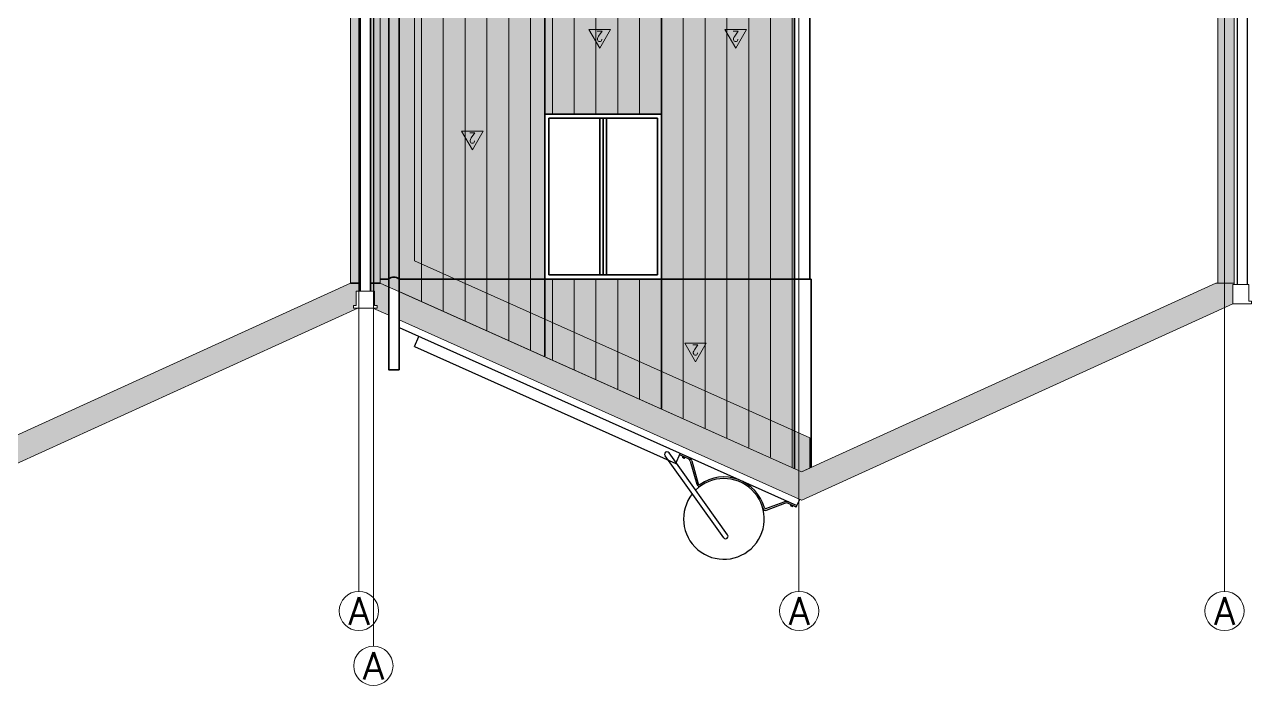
# Model space of a CAD drawing. Header units: metres. Extents: x -2 to 612, y -64 to 156.
# Drawn here: x 467.55 to 476.48, y -32.53 to -27.72 of the extents above; entities that cross this region are included whole.
import ezdxf
from ezdxf.enums import TextEntityAlignment as Align

# ---------------------------------------------------------------- set-up
doc = ezdxf.new("R2010")
doc.units = ezdxf.units.M
doc.header["$LTSCALE"] = 5
doc.header["$MEASUREMENT"] = 0
doc.layers.add('_AUX', color=210, linetype='Continuous', lineweight=18, plot=False)
for name, color, linetype, lineweight in [('A-ANNO-SYMB', 3, 'Continuous', 18), ('A-ANNO-TEXT', 3, 'Continuous', 18), ('A-ELEV-MBE1', 7, 'Continuous', 35), ('A-ELEV-MBE2', 4, 'Continuous', 25), ('A-ELEV-PATT', 8, 'Continuous', 18)]:
    doc.layers.add(name, color=color, linetype=linetype, lineweight=lineweight)
doc.styles.add('E-ROMANS', font='romans.shx', dxfattribs={"width": 0.8})

msp = doc.modelspace()

# ---------------------------------------------------------------- hatches: boundary and pattern name
at = {"layer": 'A-ELEV-PATT'}
h = msp.add_hatch(color=252, dxfattribs=at)
h.paths.add_polyline_path([(469.93843, -27.18432), (469.99703, -27.18432), (469.99703, -24.83432), (469.93843, -24.83432)])
h.paths.add_polyline_path([(470.07203, -29.60439), (470.14253, -29.60439), (470.14253, -27.18432), (470.14253, -24.83432), (470.07203, -24.83432)])
h.paths.add_polyline_path([(469.92644, -29.60439), (469.99703, -29.60439), (469.99703, -27.18432), (469.92644, -27.18432)])
h.paths.add_polyline_path([(470.28, -29.87189), (473.21055, -31.18341), (476.34851, -29.75472), (476.3485, -29.61472), (476.35851, -29.61472), (476.35851, -29.60439), (476.22499, -29.60439), (473.20989, -30.97714), (470.28, -29.66592)])
h.paths.add_polyline_path([(470.10055, -29.76611), (470.12055, -29.76611), (470.12055, -29.78611), (470.08833, -29.78611), (470.205, -29.83832), (470.205, -29.63235), (470.14253, -29.60439), (470.07203, -29.60439), (470.07203, -29.66232), (470.10055, -29.66232)])
h = msp.add_hatch(dxfattribs=at)
h.set_pattern_fill('DOTS', color=256, scale=0.03, angle=90, style=0)
h.set_pattern_definition([(270, (12.59811, -1e-14), (0.047625, -0.0238125), [0, -0.047625])])
h.paths.add_polyline_path([(470.39253, -24.83432), (470.14253, -24.83432), (470.14253, -29.60439), (473.20989, -30.97714), (473.26852, -30.95045), (473.26852, -30.72949), (470.39253, -29.44238)])
h = msp.add_hatch(color=256, dxfattribs=at)
h.paths.add_polyline_path([(472.19052, -26.99432), (472.19052, -27.18432), (473.15852, -27.18432), (473.15852, -24.83432), (472.19052, -24.83432), (472.19052, -25.98432)])
h.paths.add_polyline_path([(472.19052, -29.57432), (473.15852, -29.57432), (473.15852, -27.18432), (472.19052, -27.18432)])
h.paths.add_polyline_path([(472.19052, -30.51647), (473.15852, -30.94968), (473.15852, -29.57432), (472.19052, -29.57432)])
h.paths.add_polyline_path([(471.34053, -30.13606), (472.19052, -30.51647), (472.19052, -29.57432), (471.34053, -29.57432)])
h.paths.add_polyline_path([(471.34053, -30.13606), (471.34053, -29.57432), (470.28, -29.57432), (470.28, -29.66144)])
h.paths.add_polyline_path([(470.28, -29.57432), (471.34053, -29.57432), (471.34053, -27.43432), (470.28, -27.43432)])
h.paths.add_polyline_path([(471.34053, -28.37432), (472.19052, -28.37432), (472.19052, -27.43432), (471.34053, -27.43432)])
h.paths.add_polyline_path([(470.15253, -29.57432), (470.205, -29.57432), (470.205, -27.43432), (470.15253, -27.43432)])
h = msp.add_hatch(dxfattribs=at)
h.set_pattern_fill('LINE', color=256, scale=0.05, angle=270, style=0)
h.set_pattern_definition([(90, (12.60811, 0), (-0.15875, 5e-17), [])])
h.paths.add_polyline_path([(472.19052, -26.99432), (472.19052, -27.18432), (473.15852, -27.18432), (473.15852, -24.83432), (472.19052, -24.83432), (472.19052, -25.98432)])
h.paths.add_polyline_path([(472.19052, -29.57432), (473.15852, -29.57432), (473.15852, -27.18432), (472.19052, -27.18432)])
h.paths.add_polyline_path([(472.19052, -30.51647), (473.15852, -30.94968), (473.15852, -29.57432), (472.19052, -29.57432)])
h.paths.add_polyline_path([(471.34053, -30.13606), (472.19052, -30.51647), (472.19052, -29.57432), (471.34053, -29.57432)])
h.paths.add_polyline_path([(471.34053, -30.13606), (471.34053, -29.57432), (470.28, -29.57432), (470.28, -29.66144)])
h.paths.add_polyline_path([(470.28, -29.57432), (471.34053, -29.57432), (471.34053, -27.43432), (470.28, -27.43432)])
h.paths.add_polyline_path([(471.34053, -28.37432), (472.19052, -28.37432), (472.19052, -27.43432), (471.34053, -27.43432)])
h.paths.add_polyline_path([(470.15253, -29.57432), (470.205, -29.57432), (470.205, -27.43432), (470.15253, -27.43432)])
h = msp.add_hatch(color=252, dxfattribs=at)
h.paths.add_polyline_path([(476.23852, -29.60439), (476.35851, -29.60439), (476.35851, -27.18432), (476.23852, -27.18432)])
h.paths.add_polyline_path([(476.2265, -27.18432), (476.34663, -27.18432), (476.34663, -24.83432), (476.2265, -24.83432)])
msp.add_hatch(color=252, dxfattribs=at).paths.add_polyline_path([(466.91148, -31.18341), (469.98052, -29.78611), (469.9485, -29.78611), (469.9485, -29.76611), (469.9685, -29.76611), (469.9685, -29.66232), (469.99703, -29.66232), (469.99703, -29.60439), (469.92592, -29.60439), (466.91082, -30.97714), (463.98093, -29.66592), (463.98093, -29.87189)])

# ---------------------------------------------------------------- linework, layer by layer
at = {"layer": '_AUX'}
for points in [[(470.09611, -29.71069), (470.09611, -24.75326)], [(476.28805, -29.71069), (476.28805, -24.75326)], [(470.39253, -24.83432), (470.14253, -24.83432), (470.14253, -29.60439), (473.20989, -30.97714), (473.26852, -30.95045), (473.26852, -30.72949), (470.39253, -29.44238), (470.39253, -24.83432)]]:
    msp.add_lwpolyline(points, dxfattribs=at)
at = {"layer": 'A-ANNO-SYMB'}
for p, q in [((470.09325, -23.29345), (470.093, -32.24485)), ((469.98796, -23.64504), (469.98796, -31.84625)), ((473.18999, -31.84624), (473.18999, -23.64501)), ((476.287, -23.64503), (476.287, -31.84624)), ((469.92644, -27.18432), (469.92644, -29.60439)), ((470.14253, -29.60439), (470.14253, -27.18432)), ((476.23852, -27.18432), (476.23852, -29.60439)), ((476.35851, -29.61472), (476.35851, -27.18432))]:
    msp.add_line(p, q, dxfattribs=at)
for points in [[(469.92592, -29.60439), (466.91082, -30.97714)], [(470.14253, -29.60439), (470.205, -29.63235)], [(476.22499, -29.60439), (473.20989, -30.97714)], [(476.22499, -29.60439), (476.35851, -29.60439)], [(476.48351, -29.75472), (476.48351, -29.73472), (476.46351, -29.73472), (476.46351, -29.61472), (476.3485, -29.61472), (476.34851, -29.75472)], [(470.28, -29.66592), (473.20989, -30.97714)], [(469.98052, -29.78611), (466.91121, -31.18353)], [(470.08833, -29.78611), (470.205, -29.83832)], [(476.34851, -29.75472), (473.21028, -31.18353)], [(476.48351, -29.75472), (476.34851, -29.75472)], [(470.28, -29.87189), (473.21004, -31.18318)]]:
    msp.add_lwpolyline(points, dxfattribs=at)
msp.add_lwpolyline([(469.9485, -29.78611), (470.12055, -29.78611), (470.12055, -29.76611), (470.10055, -29.76611), (470.10055, -29.66232), (469.9685, -29.66232), (469.9685, -29.76611), (469.9485, -29.76611)], close=True, dxfattribs=at)
for centre in [(469.98796, -31.98928), (473.19156, -31.98926), (476.287, -31.98927), (470.093, -32.38788)]:
    msp.add_circle(centre, 0.14303, dxfattribs=at)
at = {"layer": 'A-ANNO-TEXT'}
for points in [[(471.74003, -27.89479), (471.81847, -27.75893), (471.66159, -27.75893)], [(472.73022, -27.89479), (472.80866, -27.75893), (472.65178, -27.75893)], [(470.81349, -28.63502), (470.89192, -28.49916), (470.73505, -28.49916)], [(472.43711, -30.1768), (472.51555, -30.04094), (472.35867, -30.04094)]]:
    msp.add_lwpolyline(points, close=True, dxfattribs=at)
at = {"layer": 'A-ELEV-MBE1'}
for p, q in [((473.15852, -27.18432), (473.15852, -30.95415)), ((473.26852, -29.57432), (473.26852, -27.18432)), ((472.19052, -29.57432), (472.19052, -27.38432)), ((471.34053, -29.57432), (471.34053, -27.43432)), ((471.34053, -28.37432), (472.19052, -28.37432)), ((471.37052, -28.40432), (472.16052, -28.40432)), ((471.37052, -28.40432), (471.37052, -29.54432)), ((471.74052, -29.54432), (471.74052, -28.40432)), ((471.76552, -29.54432), (471.76552, -28.40432)), ((471.79052, -29.54432), (471.79052, -28.40432)), ((472.16052, -28.40432), (472.16052, -29.54432)), ((471.37052, -29.54432), (472.16052, -29.54432)), ((469.99703, -29.60439), (469.92592, -29.60439)), ((469.99703, -29.60439), (469.92644, -29.60439)), ((470.14253, -29.60439), (470.07203, -29.60439)), ((470.14253, -29.60439), (470.07203, -29.60439)), ((470.205, -29.57432), (470.14253, -29.57432)), ((473.27852, -29.57432), (470.28, -29.57432)), ((471.34053, -29.57432), (472.19052, -29.57432)), ((471.34053, -29.57432), (471.34053, -30.13606)), ((472.19052, -29.57432), (472.19052, -30.51647))]:
    msp.add_line(p, q, dxfattribs=at)
for points in [[(469.99703, -29.66232), (469.99703, -24.80549), (470.07203, -24.80549), (470.07203, -29.66232)], [(470.205, -24.76432), (470.205, -29.57432)], [(470.28, -24.76432), (470.28, -29.57432)], [(470.205, -29.57432), (470.205, -29.83385), (470.205, -30.23385), (470.28, -30.23385), (470.28, -29.57432)], [(473.27852, -29.57432), (473.27852, -30.94589)]]:
    msp.add_lwpolyline(points, dxfattribs=at)
msp.add_arc((470.2425, -29.61971), 0.05887, 50.434912, 129.565088, dxfattribs=at)
at = {"layer": 'A-ELEV-MBE2'}
for p, q in [((472.64263, -31.45616), (472.21595, -30.85987)), ((472.67141, -31.4351), (472.24485, -30.83897)), ((472.32219, -30.85356), (472.32692, -30.84298)), ((472.38256, -30.88058), (472.32219, -30.85356)), ((472.34498, -30.86434), (472.34242, -30.87006)), ((472.34269, -30.87077), (472.35607, -30.87676)), ((472.34796, -30.86568), (472.34541, -30.87139)), ((472.35379, -30.87515), (472.35635, -30.86943)), ((472.35678, -30.87648), (472.35934, -30.87077)), ((472.39904, -30.8996), (472.44662, -31.06713)), ((472.41018, -30.89643), (472.45792, -31.0641)), ((472.95052, -31.24478), (473.08251, -31.1944)), ((472.95465, -31.25561), (473.08664, -31.20523)), ((473.17051, -31.23321), (473.10942, -31.20587)), ((473.13256, -31.21682), (473.13001, -31.22253)), ((473.13028, -31.22324), (473.14366, -31.22923)), ((473.13555, -31.21815), (473.13299, -31.22387)), ((473.14138, -31.22762), (473.14394, -31.22191)), ((473.14437, -31.22896), (473.14692, -31.22324)), ((473.17051, -31.23321), (473.17524, -31.22263))]:
    msp.add_line(p, q, dxfattribs=at)
for points in [[(476.4535, -29.61472), (476.4535, -24.80549), (476.3785, -24.80549), (476.3785, -29.61472)], [(470.28, -29.92691), (473.17524, -31.22263)], [(470.39194, -30.06466), (470.42462, -29.99164)], [(470.39194, -30.06466), (472.29424, -30.916)], [(472.29424, -30.916), (472.32692, -30.84298)], [(473.17524, -31.22263), (473.19567, -31.17699)]]:
    msp.add_lwpolyline(points, dxfattribs=at)
for centre, radius, start, end in [((472.2304, -30.84942), 0.01783, 34.920013, 215.889877), ((472.34291, -30.87028), 0.000537, 155.889877, 245.889877), ((472.34491, -30.87117), 0.000537, 245.889877, 335.889877), ((472.34547, -30.86456), 0.000537, 65.889877, 155.889877), ((472.3459, -30.87161), 0.000537, 155.889877, 245.889877), ((472.34747, -30.86546), 0.000537, 335.889877, 65.889877), ((472.34845, -30.8659), 0.000537, 65.889877, 155.889877), ((472.3533, -30.87493), 0.000537, 245.889877, 335.889877), ((472.35428, -30.87537), 0.000537, 155.889877, 245.889877), ((472.35629, -30.87626), 0.000537, 245.889877, 335.889877), ((472.35586, -30.86922), 0.000537, 335.889877, 65.889877), ((472.35684, -30.86965), 0.000537, 65.889877, 155.889877), ((472.35885, -30.87055), 0.000537, 335.889877, 65.889877), ((472.3704, -30.90775), 0.02977, 15.889877, 65.889877), ((472.3704, -30.90775), 0.04136, 15.889877, 65.889877), ((472.64403, -31.31925), 0.2936, 141.562727, 134.431621), ((472.46621, -31.05999), 0.02085, 200.00847, 300.110587), ((472.46621, -31.05999), 0.00926, 206.37705, 297.691719), ((472.64403, -31.31925), 0.30519, 15.114383, 124.649684), ((472.94722, -31.23613), 0.02085, 199.804928, 290.889877), ((472.94722, -31.23612), 0.00927, 202.568235, 290.860662), ((473.09726, -31.23304), 0.04136, 65.889877, 110.889877), ((473.09726, -31.23304), 0.02977, 65.889877, 110.889877), ((473.1305, -31.22275), 0.000537, 155.889877, 245.889877), ((473.1325, -31.22365), 0.000537, 245.889877, 335.889877), ((473.13305, -31.21704), 0.000537, 65.889877, 155.889877), ((473.13348, -31.22409), 0.000537, 155.889877, 245.889877), ((473.13506, -31.21793), 0.000537, 335.889877, 65.889877), ((473.13604, -31.21837), 0.000537, 65.889877, 155.889877), ((473.14089, -31.2274), 0.000537, 245.889877, 335.889877), ((473.14187, -31.22784), 0.000537, 155.889877, 245.889877), ((473.14388, -31.22874), 0.000537, 245.889877, 335.889877), ((473.14345, -31.22169), 0.000537, 335.889877, 65.889877), ((473.14443, -31.22213), 0.000537, 65.889877, 155.889877), ((473.14643, -31.22302), 0.000537, 335.889877, 65.889877), ((472.65708, -31.44571), 0.01783, 215.281594, 36.498159)]:
    msp.add_arc(centre, radius, start, end, dxfattribs=at)

# ---------------------------------------------------------------- texts
at = {"layer": 'A-ANNO-TEXT', "char_height": 0.075, "attachment_point": 5, "rotation": 180.000475, "style": 'E-ROMANS'}
for insert in [(471.74003, -27.80904), (472.73022, -27.80904), (470.81349, -28.54927), (472.43711, -30.09105)]:
    msp.add_mtext('\\pi-0.45,l0.45,t0.45;2', dxfattribs=dict(at, insert=insert))
at = {"layer": 'A-ANNO-TEXT', "style": 'E-ROMANS'}
for p in [(469.98796, -31.98928), (473.19156, -31.98926), (476.287, -31.98927), (470.093, -32.38788)]:
    msp.add_attdef('A', text='0.00', height=0.2, dxfattribs=at).set_placement(p, align=Align.MIDDLE_CENTER)

doc.saveas('drawing.dxf')
